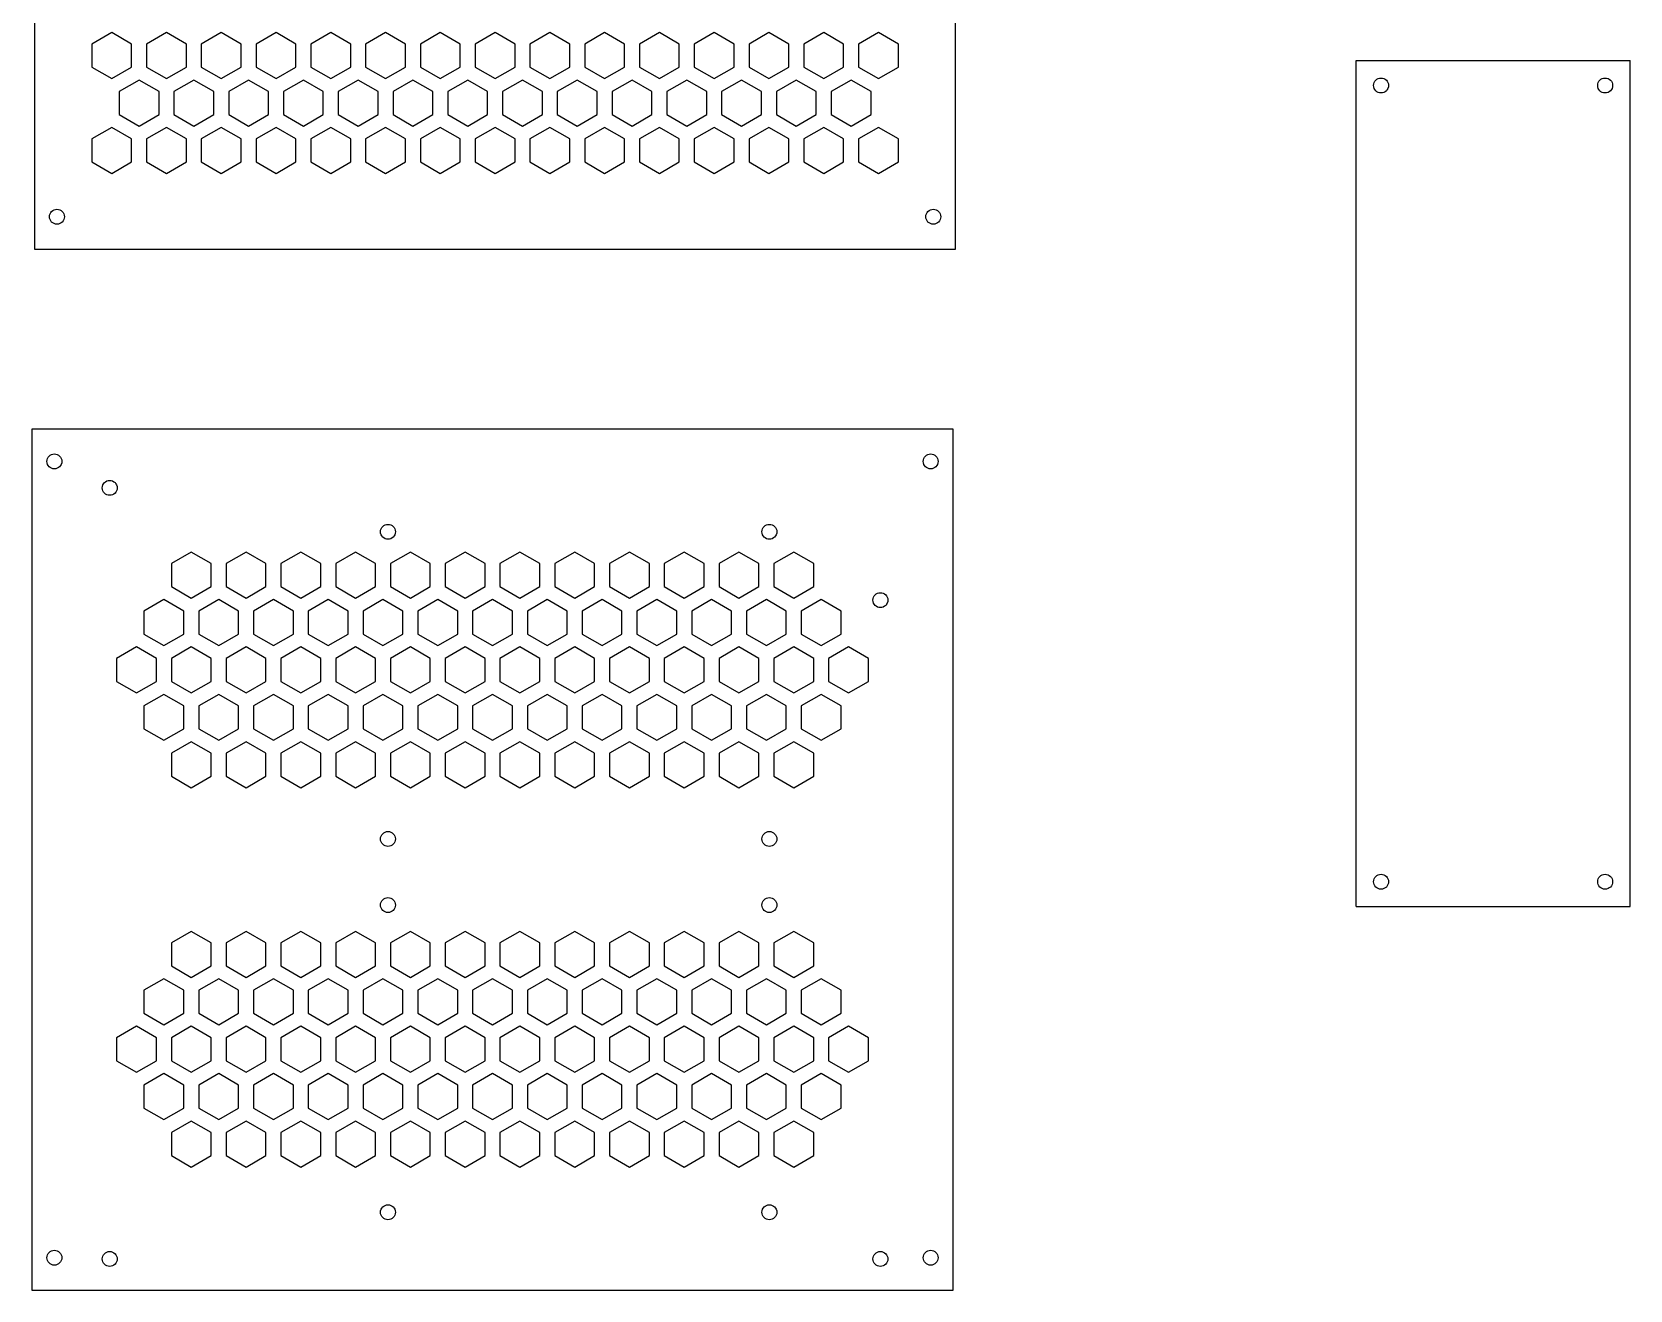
# Model space of a CAD drawing. Header units: millimetres. Extents: x 34 to 5984, y -3597 to 314.
# Drawn here: x 4295.1 to 4616.1, y -549.6 to -296.8 of the extents above; entities that cross this region are included whole.
import ezdxf

# ---------------------------------------------------------------- set-up
doc = ezdxf.new("R2010")
doc.units = ezdxf.units.MM

msp = doc.modelspace()

# ---------------------------------------------------------------- linework, layer by layer
for p, q in [((4295.615, -167.47), (4295.615, -340.47)), ((4480.615, -340.47), (4480.615, -167.47)), ((4561.06, -472.595), (4561.06, -302.595)), ((4561.06, -302.595), (4616.06, -302.595)), ((4616.06, -472.595), (4616.06, -302.595)), ((4295.615, -340.47), (4480.615, -340.47)), ((4480.098, -376.639), (4295.098, -376.639)), ((4295.098, -376.639), (4295.098, -549.639)), ((4480.098, -549.639), (4480.098, -376.639)), ((4561.06, -472.595), (4616.06, -472.595)), ((4295.098, -549.639), (4480.098, -549.639))]:
    msp.add_line(p, q)
at = {"color": 1}
for points in [[(4315.115, -299.292), (4311.115, -296.982), (4307.115, -299.292), (4307.115, -303.91), (4311.115, -306.22), (4315.115, -303.91)], [(4326.115, -299.292), (4322.115, -296.982), (4318.115, -299.292), (4318.115, -303.91), (4322.115, -306.22), (4326.115, -303.91)], [(4337.115, -299.292), (4333.115, -296.982), (4329.115, -299.292), (4329.115, -303.91), (4333.115, -306.22), (4337.115, -303.91)], [(4348.115, -299.292), (4344.115, -296.982), (4340.115, -299.292), (4340.115, -303.91), (4344.115, -306.22), (4348.115, -303.91)], [(4359.115, -299.292), (4355.115, -296.982), (4351.115, -299.292), (4351.115, -303.91), (4355.115, -306.22), (4359.115, -303.91)], [(4370.115, -299.292), (4366.115, -296.982), (4362.115, -299.292), (4362.115, -303.91), (4366.115, -306.22), (4370.115, -303.91)], [(4381.115, -299.292), (4377.115, -296.982), (4373.115, -299.292), (4373.115, -303.91), (4377.115, -306.22), (4381.115, -303.91)], [(4392.115, -299.292), (4388.115, -296.982), (4384.115, -299.292), (4384.115, -303.91), (4388.115, -306.22), (4392.115, -303.91)], [(4403.115, -299.292), (4399.115, -296.982), (4395.115, -299.292), (4395.115, -303.91), (4399.115, -306.22), (4403.115, -303.91)], [(4414.115, -299.292), (4410.115, -296.982), (4406.115, -299.292), (4406.115, -303.91), (4410.115, -306.22), (4414.115, -303.91)], [(4425.115, -299.292), (4421.115, -296.982), (4417.115, -299.292), (4417.115, -303.91), (4421.115, -306.22), (4425.115, -303.91)], [(4436.115, -299.292), (4432.115, -296.982), (4428.115, -299.292), (4428.115, -303.91), (4432.115, -306.22), (4436.115, -303.91)], [(4447.115, -299.292), (4443.115, -296.982), (4439.115, -299.292), (4439.115, -303.91), (4443.115, -306.22), (4447.115, -303.91)], [(4458.115, -299.292), (4454.115, -296.982), (4450.115, -299.292), (4450.115, -303.91), (4454.115, -306.22), (4458.115, -303.91)], [(4469.115, -299.292), (4465.115, -296.982), (4461.115, -299.292), (4461.115, -303.91), (4465.115, -306.22), (4469.115, -303.91)], [(4320.615, -308.818), (4316.615, -306.509), (4312.615, -308.818), (4312.615, -313.437), (4316.615, -315.746), (4320.615, -313.437)], [(4331.615, -308.818), (4327.615, -306.509), (4323.615, -308.818), (4323.615, -313.437), (4327.615, -315.746), (4331.615, -313.437)], [(4342.615, -308.818), (4338.615, -306.509), (4334.615, -308.818), (4334.615, -313.437), (4338.615, -315.746), (4342.615, -313.437)], [(4353.615, -308.818), (4349.615, -306.509), (4345.615, -308.818), (4345.615, -313.437), (4349.615, -315.746), (4353.615, -313.437)], [(4364.615, -308.818), (4360.615, -306.509), (4356.615, -308.818), (4356.615, -313.437), (4360.615, -315.746), (4364.615, -313.437)], [(4375.615, -308.818), (4371.615, -306.509), (4367.615, -308.818), (4367.615, -313.437), (4371.615, -315.746), (4375.615, -313.437)], [(4386.615, -308.818), (4382.615, -306.509), (4378.615, -308.818), (4378.615, -313.437), (4382.615, -315.746), (4386.615, -313.437)], [(4397.615, -308.818), (4393.615, -306.509), (4389.615, -308.818), (4389.615, -313.437), (4393.615, -315.746), (4397.615, -313.437)], [(4408.615, -308.818), (4404.615, -306.509), (4400.615, -308.818), (4400.615, -313.437), (4404.615, -315.746), (4408.615, -313.437)], [(4419.615, -308.818), (4415.615, -306.509), (4411.615, -308.818), (4411.615, -313.437), (4415.615, -315.746), (4419.615, -313.437)], [(4430.615, -308.818), (4426.615, -306.509), (4422.615, -308.818), (4422.615, -313.437), (4426.615, -315.746), (4430.615, -313.437)], [(4441.615, -308.818), (4437.615, -306.509), (4433.615, -308.818), (4433.615, -313.437), (4437.615, -315.746), (4441.615, -313.437)], [(4452.615, -308.818), (4448.615, -306.509), (4444.615, -308.818), (4444.615, -313.437), (4448.615, -315.746), (4452.615, -313.437)], [(4463.615, -308.818), (4459.615, -306.509), (4455.615, -308.818), (4455.615, -313.437), (4459.615, -315.746), (4463.615, -313.437)], [(4315.115, -318.344), (4311.115, -316.035), (4307.115, -318.344), (4307.115, -322.963), (4311.115, -325.272), (4315.115, -322.963)], [(4326.115, -318.344), (4322.115, -316.035), (4318.115, -318.344), (4318.115, -322.963), (4322.115, -325.272), (4326.115, -322.963)], [(4337.115, -318.344), (4333.115, -316.035), (4329.115, -318.344), (4329.115, -322.963), (4333.115, -325.272), (4337.115, -322.963)], [(4348.115, -318.344), (4344.115, -316.035), (4340.115, -318.344), (4340.115, -322.963), (4344.115, -325.272), (4348.115, -322.963)], [(4359.115, -318.344), (4355.115, -316.035), (4351.115, -318.344), (4351.115, -322.963), (4355.115, -325.272), (4359.115, -322.963)], [(4370.115, -318.344), (4366.115, -316.035), (4362.115, -318.344), (4362.115, -322.963), (4366.115, -325.272), (4370.115, -322.963)], [(4381.115, -318.344), (4377.115, -316.035), (4373.115, -318.344), (4373.115, -322.963), (4377.115, -325.272), (4381.115, -322.963)], [(4392.115, -318.344), (4388.115, -316.035), (4384.115, -318.344), (4384.115, -322.963), (4388.115, -325.272), (4392.115, -322.963)], [(4403.115, -318.344), (4399.115, -316.035), (4395.115, -318.344), (4395.115, -322.963), (4399.115, -325.272), (4403.115, -322.963)], [(4414.115, -318.344), (4410.115, -316.035), (4406.115, -318.344), (4406.115, -322.963), (4410.115, -325.272), (4414.115, -322.963)], [(4425.115, -318.344), (4421.115, -316.035), (4417.115, -318.344), (4417.115, -322.963), (4421.115, -325.272), (4425.115, -322.963)], [(4436.115, -318.344), (4432.115, -316.035), (4428.115, -318.344), (4428.115, -322.963), (4432.115, -325.272), (4436.115, -322.963)], [(4447.115, -318.344), (4443.115, -316.035), (4439.115, -318.344), (4439.115, -322.963), (4443.115, -325.272), (4447.115, -322.963)], [(4458.115, -318.344), (4454.115, -316.035), (4450.115, -318.344), (4450.115, -322.963), (4454.115, -325.272), (4458.115, -322.963)], [(4469.115, -318.344), (4465.115, -316.035), (4461.115, -318.344), (4461.115, -322.963), (4465.115, -325.272), (4469.115, -322.963)], [(4331.098, -403.672), (4327.098, -401.362), (4323.098, -403.672), (4323.098, -408.29), (4327.098, -410.6), (4331.098, -408.29)], [(4342.098, -403.672), (4338.098, -401.362), (4334.098, -403.672), (4334.098, -408.29), (4338.098, -410.6), (4342.098, -408.29)], [(4353.098, -403.672), (4349.098, -401.362), (4345.098, -403.672), (4345.098, -408.29), (4349.098, -410.6), (4353.098, -408.29)], [(4364.098, -403.672), (4360.098, -401.362), (4356.098, -403.672), (4356.098, -408.29), (4360.098, -410.6), (4364.098, -408.29)], [(4375.098, -403.672), (4371.098, -401.362), (4367.098, -403.672), (4367.098, -408.29), (4371.098, -410.6), (4375.098, -408.29)], [(4386.098, -403.672), (4382.098, -401.362), (4378.098, -403.672), (4378.098, -408.29), (4382.098, -410.6), (4386.098, -408.29)], [(4397.098, -403.672), (4393.098, -401.362), (4389.098, -403.672), (4389.098, -408.29), (4393.098, -410.6), (4397.098, -408.29)], [(4408.098, -403.672), (4404.098, -401.362), (4400.098, -403.672), (4400.098, -408.29), (4404.098, -410.6), (4408.098, -408.29)], [(4419.098, -403.672), (4415.098, -401.362), (4411.098, -403.672), (4411.098, -408.29), (4415.098, -410.6), (4419.098, -408.29)], [(4430.098, -403.672), (4426.098, -401.362), (4422.098, -403.672), (4422.098, -408.29), (4426.098, -410.6), (4430.098, -408.29)], [(4441.098, -403.672), (4437.098, -401.362), (4433.098, -403.672), (4433.098, -408.29), (4437.098, -410.6), (4441.098, -408.29)], [(4452.098, -403.672), (4448.098, -401.362), (4444.098, -403.672), (4444.098, -408.29), (4448.098, -410.6), (4452.098, -408.29)], [(4325.598, -413.198), (4321.598, -410.889), (4317.598, -413.198), (4317.598, -417.817), (4321.598, -420.126), (4325.598, -417.817)], [(4336.598, -413.198), (4332.598, -410.889), (4328.598, -413.198), (4328.598, -417.817), (4332.598, -420.126), (4336.598, -417.817)], [(4347.598, -413.198), (4343.598, -410.889), (4339.598, -413.198), (4339.598, -417.817), (4343.598, -420.126), (4347.598, -417.817)], [(4358.598, -413.198), (4354.598, -410.889), (4350.598, -413.198), (4350.598, -417.817), (4354.598, -420.126), (4358.598, -417.817)], [(4369.598, -413.198), (4365.598, -410.889), (4361.598, -413.198), (4361.598, -417.817), (4365.598, -420.126), (4369.598, -417.817)], [(4380.598, -413.198), (4376.598, -410.889), (4372.598, -413.198), (4372.598, -417.817), (4376.598, -420.126), (4380.598, -417.817)], [(4391.598, -413.198), (4387.598, -410.889), (4383.598, -413.198), (4383.598, -417.817), (4387.598, -420.126), (4391.598, -417.817)], [(4402.598, -413.198), (4398.598, -410.889), (4394.598, -413.198), (4394.598, -417.817), (4398.598, -420.126), (4402.598, -417.817)], [(4413.598, -413.198), (4409.598, -410.889), (4405.598, -413.198), (4405.598, -417.817), (4409.598, -420.126), (4413.598, -417.817)], [(4424.598, -413.198), (4420.598, -410.889), (4416.598, -413.198), (4416.598, -417.817), (4420.598, -420.126), (4424.598, -417.817)], [(4435.598, -413.198), (4431.598, -410.889), (4427.598, -413.198), (4427.598, -417.817), (4431.598, -420.126), (4435.598, -417.817)], [(4446.598, -413.198), (4442.598, -410.889), (4438.598, -413.198), (4438.598, -417.817), (4442.598, -420.126), (4446.598, -417.817)], [(4457.598, -413.198), (4453.598, -410.889), (4449.598, -413.198), (4449.598, -417.817), (4453.598, -420.126), (4457.598, -417.817)], [(4320.098, -422.724), (4316.098, -420.415), (4312.098, -422.724), (4312.098, -427.343), (4316.098, -429.652), (4320.098, -427.343)], [(4331.098, -422.724), (4327.098, -420.415), (4323.098, -422.724), (4323.098, -427.343), (4327.098, -429.652), (4331.098, -427.343)], [(4342.098, -422.724), (4338.098, -420.415), (4334.098, -422.724), (4334.098, -427.343), (4338.098, -429.652), (4342.098, -427.343)], [(4353.098, -422.724), (4349.098, -420.415), (4345.098, -422.724), (4345.098, -427.343), (4349.098, -429.652), (4353.098, -427.343)], [(4364.098, -422.724), (4360.098, -420.415), (4356.098, -422.724), (4356.098, -427.343), (4360.098, -429.652), (4364.098, -427.343)], [(4375.098, -422.724), (4371.098, -420.415), (4367.098, -422.724), (4367.098, -427.343), (4371.098, -429.652), (4375.098, -427.343)], [(4386.098, -422.724), (4382.098, -420.415), (4378.098, -422.724), (4378.098, -427.343), (4382.098, -429.652), (4386.098, -427.343)], [(4397.098, -422.724), (4393.098, -420.415), (4389.098, -422.724), (4389.098, -427.343), (4393.098, -429.652), (4397.098, -427.343)], [(4408.098, -422.724), (4404.098, -420.415), (4400.098, -422.724), (4400.098, -427.343), (4404.098, -429.652), (4408.098, -427.343)], [(4419.098, -422.724), (4415.098, -420.415), (4411.098, -422.724), (4411.098, -427.343), (4415.098, -429.652), (4419.098, -427.343)], [(4430.098, -422.724), (4426.098, -420.415), (4422.098, -422.724), (4422.098, -427.343), (4426.098, -429.652), (4430.098, -427.343)], [(4441.098, -422.724), (4437.098, -420.415), (4433.098, -422.724), (4433.098, -427.343), (4437.098, -429.652), (4441.098, -427.343)], [(4452.098, -422.724), (4448.098, -420.415), (4444.098, -422.724), (4444.098, -427.343), (4448.098, -429.652), (4452.098, -427.343)], [(4463.098, -422.724), (4459.098, -420.415), (4455.098, -422.724), (4455.098, -427.343), (4459.098, -429.652), (4463.098, -427.343)], [(4325.598, -432.25), (4321.598, -429.941), (4317.598, -432.25), (4317.598, -436.869), (4321.598, -439.179), (4325.598, -436.869)], [(4336.598, -432.25), (4332.598, -429.941), (4328.598, -432.25), (4328.598, -436.869), (4332.598, -439.179), (4336.598, -436.869)], [(4347.598, -432.25), (4343.598, -429.941), (4339.598, -432.25), (4339.598, -436.869), (4343.598, -439.179), (4347.598, -436.869)], [(4358.598, -432.25), (4354.598, -429.941), (4350.598, -432.25), (4350.598, -436.869), (4354.598, -439.179), (4358.598, -436.869)], [(4369.598, -432.25), (4365.598, -429.941), (4361.598, -432.25), (4361.598, -436.869), (4365.598, -439.179), (4369.598, -436.869)], [(4380.598, -432.25), (4376.598, -429.941), (4372.598, -432.25), (4372.598, -436.869), (4376.598, -439.179), (4380.598, -436.869)], [(4391.598, -432.25), (4387.598, -429.941), (4383.598, -432.25), (4383.598, -436.869), (4387.598, -439.179), (4391.598, -436.869)], [(4402.598, -432.25), (4398.598, -429.941), (4394.598, -432.25), (4394.598, -436.869), (4398.598, -439.179), (4402.598, -436.869)], [(4413.598, -432.25), (4409.598, -429.941), (4405.598, -432.25), (4405.598, -436.869), (4409.598, -439.179), (4413.598, -436.869)], [(4424.598, -432.25), (4420.598, -429.941), (4416.598, -432.25), (4416.598, -436.869), (4420.598, -439.179), (4424.598, -436.869)], [(4435.598, -432.25), (4431.598, -429.941), (4427.598, -432.25), (4427.598, -436.869), (4431.598, -439.179), (4435.598, -436.869)], [(4446.598, -432.25), (4442.598, -429.941), (4438.598, -432.25), (4438.598, -436.869), (4442.598, -439.179), (4446.598, -436.869)], [(4457.598, -432.25), (4453.598, -429.941), (4449.598, -432.25), (4449.598, -436.869), (4453.598, -439.179), (4457.598, -436.869)], [(4331.098, -441.777), (4327.098, -439.467), (4323.098, -441.777), (4323.098, -446.396), (4327.098, -448.705), (4331.098, -446.396)], [(4342.098, -441.777), (4338.098, -439.467), (4334.098, -441.777), (4334.098, -446.396), (4338.098, -448.705), (4342.098, -446.396)], [(4353.098, -441.777), (4349.098, -439.467), (4345.098, -441.777), (4345.098, -446.396), (4349.098, -448.705), (4353.098, -446.396)], [(4364.098, -441.777), (4360.098, -439.467), (4356.098, -441.777), (4356.098, -446.396), (4360.098, -448.705), (4364.098, -446.396)], [(4375.098, -441.777), (4371.098, -439.467), (4367.098, -441.777), (4367.098, -446.396), (4371.098, -448.705), (4375.098, -446.396)], [(4386.098, -441.777), (4382.098, -439.467), (4378.098, -441.777), (4378.098, -446.396), (4382.098, -448.705), (4386.098, -446.396)], [(4397.098, -441.777), (4393.098, -439.467), (4389.098, -441.777), (4389.098, -446.396), (4393.098, -448.705), (4397.098, -446.396)], [(4408.098, -441.777), (4404.098, -439.467), (4400.098, -441.777), (4400.098, -446.396), (4404.098, -448.705), (4408.098, -446.396)], [(4419.098, -441.777), (4415.098, -439.467), (4411.098, -441.777), (4411.098, -446.396), (4415.098, -448.705), (4419.098, -446.396)], [(4430.098, -441.777), (4426.098, -439.467), (4422.098, -441.777), (4422.098, -446.396), (4426.098, -448.705), (4430.098, -446.396)], [(4441.098, -441.777), (4437.098, -439.467), (4433.098, -441.777), (4433.098, -446.396), (4437.098, -448.705), (4441.098, -446.396)], [(4452.098, -441.777), (4448.098, -439.467), (4444.098, -441.777), (4444.098, -446.396), (4448.098, -448.705), (4452.098, -446.396)], [(4331.098, -479.882), (4327.098, -477.572), (4323.098, -479.882), (4323.098, -484.501), (4327.098, -486.81), (4331.098, -484.501)], [(4342.098, -479.882), (4338.098, -477.572), (4334.098, -479.882), (4334.098, -484.501), (4338.098, -486.81), (4342.098, -484.501)], [(4353.098, -479.882), (4349.098, -477.572), (4345.098, -479.882), (4345.098, -484.501), (4349.098, -486.81), (4353.098, -484.501)], [(4364.098, -479.882), (4360.098, -477.572), (4356.098, -479.882), (4356.098, -484.501), (4360.098, -486.81), (4364.098, -484.501)], [(4375.098, -479.882), (4371.098, -477.572), (4367.098, -479.882), (4367.098, -484.501), (4371.098, -486.81), (4375.098, -484.501)], [(4386.098, -479.882), (4382.098, -477.572), (4378.098, -479.882), (4378.098, -484.501), (4382.098, -486.81), (4386.098, -484.501)], [(4397.098, -479.882), (4393.098, -477.572), (4389.098, -479.882), (4389.098, -484.501), (4393.098, -486.81), (4397.098, -484.501)], [(4408.098, -479.882), (4404.098, -477.572), (4400.098, -479.882), (4400.098, -484.501), (4404.098, -486.81), (4408.098, -484.501)], [(4419.098, -479.882), (4415.098, -477.572), (4411.098, -479.882), (4411.098, -484.501), (4415.098, -486.81), (4419.098, -484.501)], [(4430.098, -479.882), (4426.098, -477.572), (4422.098, -479.882), (4422.098, -484.501), (4426.098, -486.81), (4430.098, -484.501)], [(4441.098, -479.882), (4437.098, -477.572), (4433.098, -479.882), (4433.098, -484.501), (4437.098, -486.81), (4441.098, -484.501)], [(4452.098, -479.882), (4448.098, -477.572), (4444.098, -479.882), (4444.098, -484.501), (4448.098, -486.81), (4452.098, -484.501)], [(4325.598, -489.408), (4321.598, -487.099), (4317.598, -489.408), (4317.598, -494.027), (4321.598, -496.336), (4325.598, -494.027)], [(4336.598, -489.408), (4332.598, -487.099), (4328.598, -489.408), (4328.598, -494.027), (4332.598, -496.336), (4336.598, -494.027)], [(4347.598, -489.408), (4343.598, -487.099), (4339.598, -489.408), (4339.598, -494.027), (4343.598, -496.336), (4347.598, -494.027)], [(4358.598, -489.408), (4354.598, -487.099), (4350.598, -489.408), (4350.598, -494.027), (4354.598, -496.336), (4358.598, -494.027)], [(4369.598, -489.408), (4365.598, -487.099), (4361.598, -489.408), (4361.598, -494.027), (4365.598, -496.336), (4369.598, -494.027)], [(4380.598, -489.408), (4376.598, -487.099), (4372.598, -489.408), (4372.598, -494.027), (4376.598, -496.336), (4380.598, -494.027)], [(4391.598, -489.408), (4387.598, -487.099), (4383.598, -489.408), (4383.598, -494.027), (4387.598, -496.336), (4391.598, -494.027)], [(4402.598, -489.408), (4398.598, -487.099), (4394.598, -489.408), (4394.598, -494.027), (4398.598, -496.336), (4402.598, -494.027)], [(4413.598, -489.408), (4409.598, -487.099), (4405.598, -489.408), (4405.598, -494.027), (4409.598, -496.336), (4413.598, -494.027)], [(4424.598, -489.408), (4420.598, -487.099), (4416.598, -489.408), (4416.598, -494.027), (4420.598, -496.336), (4424.598, -494.027)], [(4435.598, -489.408), (4431.598, -487.099), (4427.598, -489.408), (4427.598, -494.027), (4431.598, -496.336), (4435.598, -494.027)], [(4446.598, -489.408), (4442.598, -487.099), (4438.598, -489.408), (4438.598, -494.027), (4442.598, -496.336), (4446.598, -494.027)], [(4457.598, -489.408), (4453.598, -487.099), (4449.598, -489.408), (4449.598, -494.027), (4453.598, -496.336), (4457.598, -494.027)], [(4320.098, -498.934), (4316.098, -496.625), (4312.098, -498.934), (4312.098, -503.553), (4316.098, -505.863), (4320.098, -503.553)], [(4331.098, -498.934), (4327.098, -496.625), (4323.098, -498.934), (4323.098, -503.553), (4327.098, -505.863), (4331.098, -503.553)], [(4342.098, -498.934), (4338.098, -496.625), (4334.098, -498.934), (4334.098, -503.553), (4338.098, -505.863), (4342.098, -503.553)], [(4353.098, -498.934), (4349.098, -496.625), (4345.098, -498.934), (4345.098, -503.553), (4349.098, -505.863), (4353.098, -503.553)], [(4364.098, -498.934), (4360.098, -496.625), (4356.098, -498.934), (4356.098, -503.553), (4360.098, -505.863), (4364.098, -503.553)], [(4375.098, -498.934), (4371.098, -496.625), (4367.098, -498.934), (4367.098, -503.553), (4371.098, -505.863), (4375.098, -503.553)], [(4386.098, -498.934), (4382.098, -496.625), (4378.098, -498.934), (4378.098, -503.553), (4382.098, -505.863), (4386.098, -503.553)], [(4397.098, -498.934), (4393.098, -496.625), (4389.098, -498.934), (4389.098, -503.553), (4393.098, -505.863), (4397.098, -503.553)], [(4408.098, -498.934), (4404.098, -496.625), (4400.098, -498.934), (4400.098, -503.553), (4404.098, -505.863), (4408.098, -503.553)], [(4419.098, -498.934), (4415.098, -496.625), (4411.098, -498.934), (4411.098, -503.553), (4415.098, -505.863), (4419.098, -503.553)], [(4430.098, -498.934), (4426.098, -496.625), (4422.098, -498.934), (4422.098, -503.553), (4426.098, -505.863), (4430.098, -503.553)], [(4441.098, -498.934), (4437.098, -496.625), (4433.098, -498.934), (4433.098, -503.553), (4437.098, -505.863), (4441.098, -503.553)], [(4452.098, -498.934), (4448.098, -496.625), (4444.098, -498.934), (4444.098, -503.553), (4448.098, -505.863), (4452.098, -503.553)], [(4463.098, -498.934), (4459.098, -496.625), (4455.098, -498.934), (4455.098, -503.553), (4459.098, -505.863), (4463.098, -503.553)], [(4325.598, -508.461), (4321.598, -506.151), (4317.598, -508.461), (4317.598, -513.08), (4321.598, -515.389), (4325.598, -513.08)], [(4336.598, -508.461), (4332.598, -506.151), (4328.598, -508.461), (4328.598, -513.08), (4332.598, -515.389), (4336.598, -513.08)], [(4347.598, -508.461), (4343.598, -506.151), (4339.598, -508.461), (4339.598, -513.08), (4343.598, -515.389), (4347.598, -513.08)], [(4358.598, -508.461), (4354.598, -506.151), (4350.598, -508.461), (4350.598, -513.08), (4354.598, -515.389), (4358.598, -513.08)], [(4369.598, -508.461), (4365.598, -506.151), (4361.598, -508.461), (4361.598, -513.08), (4365.598, -515.389), (4369.598, -513.08)], [(4380.598, -508.461), (4376.598, -506.151), (4372.598, -508.461), (4372.598, -513.08), (4376.598, -515.389), (4380.598, -513.08)], [(4391.598, -508.461), (4387.598, -506.151), (4383.598, -508.461), (4383.598, -513.08), (4387.598, -515.389), (4391.598, -513.08)], [(4402.598, -508.461), (4398.598, -506.151), (4394.598, -508.461), (4394.598, -513.08), (4398.598, -515.389), (4402.598, -513.08)], [(4413.598, -508.461), (4409.598, -506.151), (4405.598, -508.461), (4405.598, -513.08), (4409.598, -515.389), (4413.598, -513.08)], [(4424.598, -508.461), (4420.598, -506.151), (4416.598, -508.461), (4416.598, -513.08), (4420.598, -515.389), (4424.598, -513.08)], [(4435.598, -508.461), (4431.598, -506.151), (4427.598, -508.461), (4427.598, -513.08), (4431.598, -515.389), (4435.598, -513.08)], [(4446.598, -508.461), (4442.598, -506.151), (4438.598, -508.461), (4438.598, -513.08), (4442.598, -515.389), (4446.598, -513.08)], [(4457.598, -508.461), (4453.598, -506.151), (4449.598, -508.461), (4449.598, -513.08), (4453.598, -515.389), (4457.598, -513.08)], [(4331.098, -517.987), (4327.098, -515.678), (4323.098, -517.987), (4323.098, -522.606), (4327.098, -524.915), (4331.098, -522.606)], [(4342.098, -517.987), (4338.098, -515.678), (4334.098, -517.987), (4334.098, -522.606), (4338.098, -524.915), (4342.098, -522.606)], [(4353.098, -517.987), (4349.098, -515.678), (4345.098, -517.987), (4345.098, -522.606), (4349.098, -524.915), (4353.098, -522.606)], [(4364.098, -517.987), (4360.098, -515.678), (4356.098, -517.987), (4356.098, -522.606), (4360.098, -524.915), (4364.098, -522.606)], [(4375.098, -517.987), (4371.098, -515.678), (4367.098, -517.987), (4367.098, -522.606), (4371.098, -524.915), (4375.098, -522.606)], [(4386.098, -517.987), (4382.098, -515.678), (4378.098, -517.987), (4378.098, -522.606), (4382.098, -524.915), (4386.098, -522.606)], [(4397.098, -517.987), (4393.098, -515.678), (4389.098, -517.987), (4389.098, -522.606), (4393.098, -524.915), (4397.098, -522.606)], [(4408.098, -517.987), (4404.098, -515.678), (4400.098, -517.987), (4400.098, -522.606), (4404.098, -524.915), (4408.098, -522.606)], [(4419.098, -517.987), (4415.098, -515.678), (4411.098, -517.987), (4411.098, -522.606), (4415.098, -524.915), (4419.098, -522.606)], [(4430.098, -517.987), (4426.098, -515.678), (4422.098, -517.987), (4422.098, -522.606), (4426.098, -524.915), (4430.098, -522.606)], [(4441.098, -517.987), (4437.098, -515.678), (4433.098, -517.987), (4433.098, -522.606), (4437.098, -524.915), (4441.098, -522.606)], [(4452.098, -517.987), (4448.098, -515.678), (4444.098, -517.987), (4444.098, -522.606), (4448.098, -524.915), (4452.098, -522.606)]]:
    msp.add_lwpolyline(points, close=True, dxfattribs=at)
for centre in [(4566.06, -307.595), (4611.06, -307.595), (4300.115, -333.97), (4476.115, -333.97), (4299.598, -383.139), (4475.598, -383.139), (4310.718, -388.449), (4366.598, -397.279), (4443.198, -397.279), (4465.498, -411.009), (4366.598, -458.999), (4443.198, -458.999), (4566.06, -467.595), (4611.06, -467.595), (4366.598, -472.279), (4443.198, -472.279), (4366.598, -533.999), (4443.198, -533.999), (4299.598, -543.139), (4310.718, -543.389), (4465.498, -543.389), (4475.598, -543.139)]:
    msp.add_circle(centre, 1.5, dxfattribs=at)

doc.saveas('drawing.dxf')
